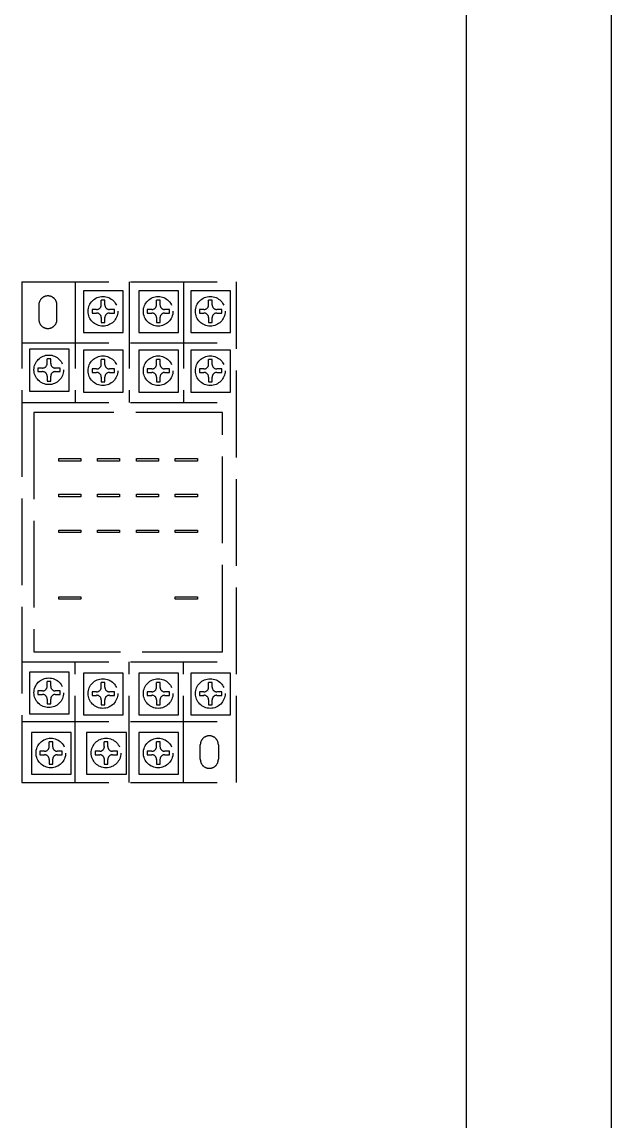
# Model space of a CAD drawing. Extents: x 395112 to 396012, y 326280 to 328480.
# Drawn here: x 395930.3 to 396011.8, y 326979.5 to 327131.6 of the extents above; entities that cross this region are included whole.
import ezdxf

# ---------------------------------------------------------------- set-up
doc = ezdxf.new("R2010")
doc.units = 0
doc.header["$MEASUREMENT"] = 0
doc.linetypes.add('ACAD_ISO02W100', pattern=[15, 12, -3])
doc.linetypes.add('DASHED', pattern=[0.75, 0.5, -0.25])
doc.layers.add('布置图', color=30, linetype='Continuous')
doc.layers.add('文字', color=3, linetype='Continuous')

msp = doc.modelspace()

# ---------------------------------------------------------------- linework, layer by layer
at = {"color": 2}
msp.add_lwpolyline([(395991.82, 328480.01), (396011.82, 328480.01), (396011.82, 326280.01), (395991.82, 326280.01)], close=True, dxfattribs=at)
at = {"layer": '布置图', "linetype": 'DASHED'}
msp.add_lwpolyline([(395111.82, 328480.01), (396011.82, 328480.01), (396011.82, 326280.01), (395111.82, 326280.01)], close=True, dxfattribs=at)
at = {"layer": '文字', "color": 0, "linetype": 'ACAD_ISO02W100'}
for p, q in [((395930.33, 327095.63), (395930.33, 327026.33)), ((395930.33, 327095.63), (395960.03, 327095.63)), ((395937.7, 327095.63), (395937.7, 327078.93)), ((395945.18, 327095.63), (395945.18, 327078.93)), ((395952.67, 327095.63), (395952.67, 327078.93)), ((395960.03, 327026.33), (395960.03, 327095.63)), ((395941.79, 327093.08), (395941.3, 327093.08)), ((395941.3, 327092.43), (395941.3, 327093.08)), ((395941.79, 327092.43), (395941.79, 327093.08)), ((395949.43, 327093.08), (395948.93, 327093.08)), ((395948.93, 327092.43), (395948.93, 327093.08)), ((395949.43, 327092.43), (395949.43, 327093.08)), ((395956.64, 327093.08), (395956.15, 327093.08)), ((395956.15, 327092.43), (395956.15, 327093.08)), ((395956.64, 327092.43), (395956.64, 327093.08)), ((395940.66, 327091.79), (395940.02, 327091.79)), ((395940.02, 327091.79), (395940.02, 327091.3)), ((395940.02, 327091.3), (395940.66, 327091.3)), ((395941.3, 327091.79), (395941.3, 327091.79)), ((395943.11, 327091.79), (395942.43, 327091.79)), ((395942.43, 327091.3), (395943.11, 327091.3)), ((395943.11, 327091.3), (395943.11, 327091.79)), ((395948.3, 327091.79), (395947.66, 327091.79)), ((395947.66, 327091.79), (395947.66, 327091.3)), ((395947.66, 327091.3), (395948.3, 327091.3)), ((395948.93, 327091.79), (395948.93, 327091.79)), ((395950.75, 327091.79), (395950.06, 327091.79)), ((395950.06, 327091.3), (395950.75, 327091.3)), ((395950.75, 327091.3), (395950.75, 327091.79)), ((395955.51, 327091.79), (395954.87, 327091.79)), ((395954.87, 327091.79), (395954.87, 327091.3)), ((395954.87, 327091.3), (395955.51, 327091.3)), ((395956.15, 327091.79), (395956.15, 327091.79)), ((395957.96, 327091.79), (395957.28, 327091.79)), ((395957.28, 327091.3), (395957.96, 327091.3)), ((395957.96, 327091.3), (395957.96, 327091.79)), ((395941.3, 327090.66), (395941.3, 327089.98)), ((395941.3, 327089.98), (395941.79, 327089.98)), ((395941.79, 327089.98), (395941.79, 327090.66)), ((395948.93, 327090.66), (395948.93, 327089.98)), ((395948.93, 327089.98), (395949.43, 327089.98)), ((395949.43, 327089.98), (395949.43, 327090.66)), ((395956.15, 327090.66), (395956.15, 327089.98)), ((395956.15, 327089.98), (395956.64, 327089.98)), ((395956.64, 327089.98), (395956.64, 327090.66)), ((395930.33, 327087.16), (395960.03, 327087.16)), ((395933.17, 327083.68), (395932.54, 327083.68)), ((395932.54, 327083.68), (395932.54, 327083.19)), ((395934.3, 327084.97), (395933.81, 327084.97)), ((395933.81, 327084.32), (395933.81, 327084.97)), ((395933.81, 327083.68), (395933.81, 327083.68)), ((395934.3, 327084.32), (395934.3, 327084.97)), ((395935.63, 327083.68), (395934.94, 327083.68)), ((395935.63, 327083.19), (395935.63, 327083.68)), ((395941.79, 327084.85), (395941.3, 327084.85)), ((395941.3, 327084.2), (395941.3, 327084.85)), ((395941.79, 327084.2), (395941.79, 327084.85)), ((395949.43, 327084.85), (395948.93, 327084.85)), ((395948.93, 327084.2), (395948.93, 327084.85)), ((395949.43, 327084.2), (395949.43, 327084.85)), ((395956.64, 327084.85), (395956.15, 327084.85)), ((395956.15, 327084.2), (395956.15, 327084.85)), ((395956.64, 327084.2), (395956.64, 327084.85)), ((395932.54, 327083.19), (395933.17, 327083.19)), ((395933.81, 327082.56), (395933.81, 327081.88)), ((395934.3, 327081.88), (395934.3, 327082.56)), ((395934.94, 327083.19), (395935.63, 327083.19)), ((395940.66, 327083.57), (395940.02, 327083.57)), ((395940.02, 327083.57), (395940.02, 327083.07)), ((395940.02, 327083.07), (395940.66, 327083.07)), ((395941.3, 327083.57), (395941.3, 327083.57)), ((395941.3, 327082.44), (395941.3, 327081.76)), ((395941.79, 327081.76), (395941.79, 327082.44)), ((395943.11, 327083.57), (395942.43, 327083.57)), ((395942.43, 327083.07), (395943.11, 327083.07)), ((395943.11, 327083.07), (395943.11, 327083.57)), ((395948.3, 327083.57), (395947.66, 327083.57)), ((395947.66, 327083.57), (395947.66, 327083.07)), ((395947.66, 327083.07), (395948.3, 327083.07)), ((395948.93, 327083.57), (395948.93, 327083.57)), ((395948.93, 327082.44), (395948.93, 327081.76)), ((395949.43, 327081.76), (395949.43, 327082.44)), ((395950.75, 327083.57), (395950.06, 327083.57)), ((395950.06, 327083.07), (395950.75, 327083.07)), ((395950.75, 327083.07), (395950.75, 327083.57)), ((395955.51, 327083.57), (395954.87, 327083.57)), ((395954.87, 327083.57), (395954.87, 327083.07)), ((395954.87, 327083.07), (395955.51, 327083.07)), ((395956.15, 327083.57), (395956.15, 327083.57)), ((395956.15, 327082.44), (395956.15, 327081.76)), ((395956.64, 327081.76), (395956.64, 327082.44)), ((395957.96, 327083.57), (395957.28, 327083.57)), ((395957.28, 327083.07), (395957.96, 327083.07)), ((395957.96, 327083.07), (395957.96, 327083.57)), ((395933.81, 327081.88), (395934.3, 327081.88)), ((395941.3, 327081.76), (395941.79, 327081.76)), ((395948.93, 327081.76), (395949.43, 327081.76)), ((395956.15, 327081.76), (395956.64, 327081.76)), ((395930.33, 327078.93), (395960.03, 327078.93)), ((395930.33, 327043.02), (395960.03, 327043.02)), ((395937.7, 327026.33), (395937.7, 327043.02)), ((395945.18, 327026.33), (395945.18, 327043.02)), ((395952.67, 327026.33), (395952.67, 327043.02)), ((395934.3, 327040.29), (395933.81, 327040.29)), ((395933.81, 327039.64), (395933.81, 327040.29)), ((395934.3, 327039.64), (395934.3, 327040.29)), ((395941.79, 327040.17), (395941.3, 327040.17)), ((395941.3, 327039.52), (395941.3, 327040.17)), ((395941.79, 327039.52), (395941.79, 327040.17)), ((395949.43, 327040.17), (395948.93, 327040.17)), ((395948.93, 327039.52), (395948.93, 327040.17)), ((395949.43, 327039.52), (395949.43, 327040.17)), ((395956.64, 327040.17), (395956.15, 327040.17)), ((395956.15, 327039.52), (395956.15, 327040.17)), ((395956.64, 327039.52), (395956.64, 327040.17)), ((395933.17, 327039), (395932.54, 327039)), ((395932.54, 327039), (395932.54, 327038.51)), ((395932.54, 327038.51), (395933.17, 327038.51)), ((395933.81, 327039), (395933.81, 327039)), ((395935.63, 327039), (395934.94, 327039)), ((395934.94, 327038.51), (395935.63, 327038.51)), ((395935.63, 327038.51), (395935.63, 327039)), ((395940.66, 327038.89), (395940.02, 327038.89)), ((395940.02, 327038.89), (395940.02, 327038.39)), ((395940.02, 327038.39), (395940.66, 327038.39)), ((395941.3, 327038.89), (395941.3, 327038.89)), ((395943.11, 327038.89), (395942.43, 327038.89)), ((395942.43, 327038.39), (395943.11, 327038.39)), ((395943.11, 327038.39), (395943.11, 327038.89)), ((395948.3, 327038.89), (395947.66, 327038.89)), ((395947.66, 327038.89), (395947.66, 327038.39)), ((395947.66, 327038.39), (395948.3, 327038.39)), ((395948.93, 327038.89), (395948.93, 327038.89)), ((395950.75, 327038.89), (395950.06, 327038.89)), ((395950.06, 327038.39), (395950.75, 327038.39)), ((395950.75, 327038.39), (395950.75, 327038.89)), ((395955.51, 327038.89), (395954.87, 327038.89)), ((395954.87, 327038.89), (395954.87, 327038.39)), ((395954.87, 327038.39), (395955.51, 327038.39)), ((395956.15, 327038.89), (395956.15, 327038.89)), ((395957.96, 327038.89), (395957.28, 327038.89)), ((395957.28, 327038.39), (395957.96, 327038.39)), ((395957.96, 327038.39), (395957.96, 327038.89)), ((395933.81, 327037.88), (395933.81, 327037.2)), ((395933.81, 327037.2), (395934.3, 327037.2)), ((395934.3, 327037.2), (395934.3, 327037.88)), ((395941.3, 327037.76), (395941.3, 327037.08)), ((395941.3, 327037.08), (395941.79, 327037.08)), ((395941.79, 327037.08), (395941.79, 327037.76)), ((395948.93, 327037.76), (395948.93, 327037.08)), ((395948.93, 327037.08), (395949.43, 327037.08)), ((395949.43, 327037.08), (395949.43, 327037.76)), ((395956.15, 327037.76), (395956.15, 327037.08)), ((395956.15, 327037.08), (395956.64, 327037.08)), ((395956.64, 327037.08), (395956.64, 327037.76)), ((395930.33, 327034.79), (395960.03, 327034.79)), ((395933.45, 327030.66), (395932.81, 327030.66)), ((395932.81, 327030.66), (395932.81, 327030.17)), ((395934.58, 327031.94), (395934.08, 327031.94)), ((395934.08, 327031.29), (395934.08, 327031.94)), ((395934.08, 327030.66), (395934.08, 327030.66)), ((395934.58, 327031.29), (395934.58, 327031.94)), ((395935.9, 327030.66), (395935.21, 327030.66)), ((395935.9, 327030.17), (395935.9, 327030.66)), ((395941.09, 327030.66), (395940.45, 327030.66)), ((395940.45, 327030.66), (395940.45, 327030.17)), ((395942.21, 327031.94), (395941.72, 327031.94)), ((395941.72, 327031.29), (395941.72, 327031.94)), ((395941.72, 327030.66), (395941.72, 327030.66)), ((395942.21, 327031.29), (395942.21, 327031.94)), ((395943.54, 327030.66), (395942.85, 327030.66)), ((395943.54, 327030.17), (395943.54, 327030.66)), ((395948.3, 327030.66), (395947.66, 327030.66)), ((395947.66, 327030.66), (395947.66, 327030.17)), ((395949.43, 327031.94), (395948.93, 327031.94)), ((395948.93, 327031.29), (395948.93, 327031.94)), ((395948.93, 327030.66), (395948.93, 327030.66)), ((395949.43, 327031.29), (395949.43, 327031.94)), ((395950.75, 327030.66), (395950.06, 327030.66)), ((395950.75, 327030.17), (395950.75, 327030.66)), ((395932.81, 327030.17), (395933.45, 327030.17)), ((395934.08, 327029.53), (395934.08, 327028.85)), ((395934.58, 327028.85), (395934.58, 327029.53)), ((395935.21, 327030.17), (395935.9, 327030.17)), ((395940.45, 327030.17), (395941.09, 327030.17)), ((395941.72, 327029.53), (395941.72, 327028.85)), ((395942.21, 327028.85), (395942.21, 327029.53)), ((395942.85, 327030.17), (395943.54, 327030.17)), ((395947.66, 327030.17), (395948.3, 327030.17)), ((395948.93, 327029.53), (395948.93, 327028.85)), ((395949.43, 327028.85), (395949.43, 327029.53)), ((395950.06, 327030.17), (395950.75, 327030.17)), ((395934.08, 327028.85), (395934.58, 327028.85)), ((395941.72, 327028.85), (395942.21, 327028.85)), ((395948.93, 327028.85), (395949.43, 327028.85)), ((395930.33, 327026.33), (395960.03, 327026.33)), ((395930.33, 327026.33), (395960.03, 327026.33))]:
    msp.add_line(p, q, dxfattribs=at)
at = {"layer": '文字', "color": 0, "linetype": 'ACAD_ISO02W100', "elevation": 0}
for points in [[(395938.85, 327088.6), (395944.34, 327088.6), (395944.34, 327094.38), (395938.85, 327094.38)], [(395946.48, 327088.6), (395951.98, 327088.6), (395951.98, 327094.38), (395946.48, 327094.38)], [(395953.7, 327088.6), (395959.19, 327088.6), (395959.19, 327094.38), (395953.7, 327094.38)], [(395931.36, 327080.49), (395936.86, 327080.49), (395936.86, 327086.28), (395931.36, 327086.28)], [(395938.85, 327080.37), (395944.34, 327080.37), (395944.34, 327086.16), (395938.85, 327086.16)], [(395946.48, 327080.37), (395951.98, 327080.37), (395951.98, 327086.16), (395946.48, 327086.16)], [(395953.7, 327080.37), (395959.19, 327080.37), (395959.19, 327086.16), (395953.7, 327086.16)], [(395931.98, 327044.41), (395958.06, 327044.43), (395958.06, 327077.54), (395931.98, 327077.54)], [(395935.43, 327071.17), (395938.47, 327071.17), (395938.47, 327070.82), (395935.43, 327070.82)], [(395940.8, 327071.17), (395943.84, 327071.17), (395943.84, 327070.82), (395940.8, 327070.82)], [(395946.17, 327071.17), (395949.22, 327071.17), (395949.22, 327070.82), (395946.17, 327070.82)], [(395951.54, 327071.17), (395954.59, 327071.17), (395954.59, 327070.82), (395951.54, 327070.82)], [(395935.43, 327066.21), (395938.47, 327066.21), (395938.47, 327065.86), (395935.43, 327065.86)], [(395940.8, 327066.21), (395943.84, 327066.21), (395943.84, 327065.86), (395940.8, 327065.86)], [(395946.17, 327066.21), (395949.22, 327066.21), (395949.22, 327065.86), (395946.17, 327065.86)], [(395951.54, 327066.21), (395954.59, 327066.21), (395954.59, 327065.86), (395951.54, 327065.86)], [(395935.43, 327061.26), (395938.47, 327061.26), (395938.47, 327060.91), (395935.43, 327060.91)], [(395940.8, 327061.26), (395943.84, 327061.26), (395943.84, 327060.91), (395940.8, 327060.91)], [(395946.17, 327061.26), (395949.22, 327061.26), (395949.22, 327060.91), (395946.17, 327060.91)], [(395951.54, 327061.26), (395954.59, 327061.26), (395954.59, 327060.91), (395951.54, 327060.91)], [(395935.43, 327052.03), (395938.47, 327052.03), (395938.47, 327051.68), (395935.43, 327051.68)], [(395951.54, 327052.03), (395954.59, 327052.03), (395954.59, 327051.68), (395951.54, 327051.68)], [(395931.36, 327035.81), (395936.86, 327035.81), (395936.86, 327041.6), (395931.36, 327041.6)], [(395938.85, 327035.69), (395944.34, 327035.69), (395944.34, 327041.48), (395938.85, 327041.48)], [(395946.48, 327035.69), (395951.98, 327035.69), (395951.98, 327041.48), (395946.48, 327041.48)], [(395953.7, 327035.69), (395959.19, 327035.69), (395959.19, 327041.48), (395953.7, 327041.48)], [(395931.63, 327027.46), (395937.13, 327027.46), (395937.13, 327033.25), (395931.63, 327033.25)], [(395939.27, 327027.46), (395944.77, 327027.46), (395944.77, 327033.25), (395939.27, 327033.25)], [(395946.48, 327027.46), (395951.98, 327027.46), (395951.98, 327033.25), (395946.48, 327033.25)]]:
    msp.add_lwpolyline(points, close=True, dxfattribs=at)
for points in [[(395933.92, 327089.16), (395933.92, 327089.16, 0.414214), (395935.17, 327090.41), (395935.17, 327092.41, 0.414214), (395933.92, 327093.67), (395933.92, 327093.67, 0.414214), (395932.66, 327092.41), (395932.66, 327090.41, 0.414214)], [(395956.25, 327032.79), (395956.25, 327032.79, -0.414214), (395957.5, 327031.54), (395957.5, 327029.54, -0.414214), (395956.25, 327028.29), (395956.25, 327028.29, -0.414214), (395955, 327029.54), (395955, 327031.54, -0.414214)]]:
    msp.add_lwpolyline(points, format="xyb", close=True, dxfattribs=at)
at = {"layer": '文字', "color": 0, "linetype": 'ACAD_ISO02W100'}
for centre in [(395941.53, 327091.54), (395949.17, 327091.54), (395956.38, 327091.54), (395934.04, 327083.44), (395941.53, 327083.32), (395949.17, 327083.32), (395956.38, 327083.32), (395934.04, 327038.75), (395941.53, 327038.64), (395949.17, 327038.64), (395956.38, 327038.64), (395934.32, 327030.41), (395941.96, 327030.41), (395949.17, 327030.41)]:
    msp.add_circle(centre, 2.05, dxfattribs=at)
for centre, start, end in [((395940.66, 327092.43), 270, 0), ((395940.66, 327090.66), 0, 90), ((395942.43, 327092.43), 180, 270), ((395942.43, 327090.66), 90, 180), ((395948.3, 327092.43), 270, 0), ((395948.3, 327090.66), 0, 90), ((395950.06, 327092.43), 180, 270), ((395950.06, 327090.66), 90, 180), ((395955.51, 327092.43), 270, 0), ((395955.51, 327090.66), 0, 90), ((395957.28, 327092.43), 180, 270), ((395957.28, 327090.66), 90, 180), ((395933.17, 327084.32), 270, 0), ((395934.94, 327084.32), 180, 270), ((395940.66, 327084.2), 270, 0), ((395942.43, 327084.2), 180, 270), ((395948.3, 327084.2), 270, 0), ((395950.06, 327084.2), 180, 270), ((395955.51, 327084.2), 270, 0), ((395957.28, 327084.2), 180, 270), ((395933.17, 327082.56), 0, 90), ((395934.94, 327082.56), 90, 180), ((395940.66, 327082.44), 0, 90), ((395942.43, 327082.44), 90, 180), ((395948.3, 327082.44), 0, 90), ((395950.06, 327082.44), 90, 180), ((395955.51, 327082.44), 0, 90), ((395957.28, 327082.44), 90, 180), ((395933.17, 327039.64), 270, 0), ((395934.94, 327039.64), 180, 270), ((395933.17, 327037.88), 0, 90), ((395934.94, 327037.88), 90, 180), ((395940.66, 327039.52), 270, 0), ((395940.66, 327037.76), 0, 90), ((395942.43, 327039.52), 180, 270), ((395942.43, 327037.76), 90, 180), ((395948.3, 327039.52), 270, 0), ((395948.3, 327037.76), 0, 90), ((395950.06, 327039.52), 180, 270), ((395950.06, 327037.76), 90, 180), ((395955.51, 327039.52), 270, 0), ((395955.51, 327037.76), 0, 90), ((395957.28, 327039.52), 180, 270), ((395957.28, 327037.76), 90, 180), ((395933.45, 327031.29), 270, 0), ((395935.21, 327031.29), 180, 270), ((395941.09, 327031.29), 270, 0), ((395942.85, 327031.29), 180, 270), ((395948.3, 327031.29), 270, 0), ((395950.06, 327031.29), 180, 270), ((395933.45, 327029.53), 0, 90), ((395935.21, 327029.53), 90, 180), ((395941.09, 327029.53), 0, 90), ((395942.85, 327029.53), 90, 180), ((395948.3, 327029.53), 0, 90), ((395950.06, 327029.53), 90, 180)]:
    msp.add_arc(centre, 0.637, start, end, dxfattribs=at)

doc.saveas('drawing.dxf')
